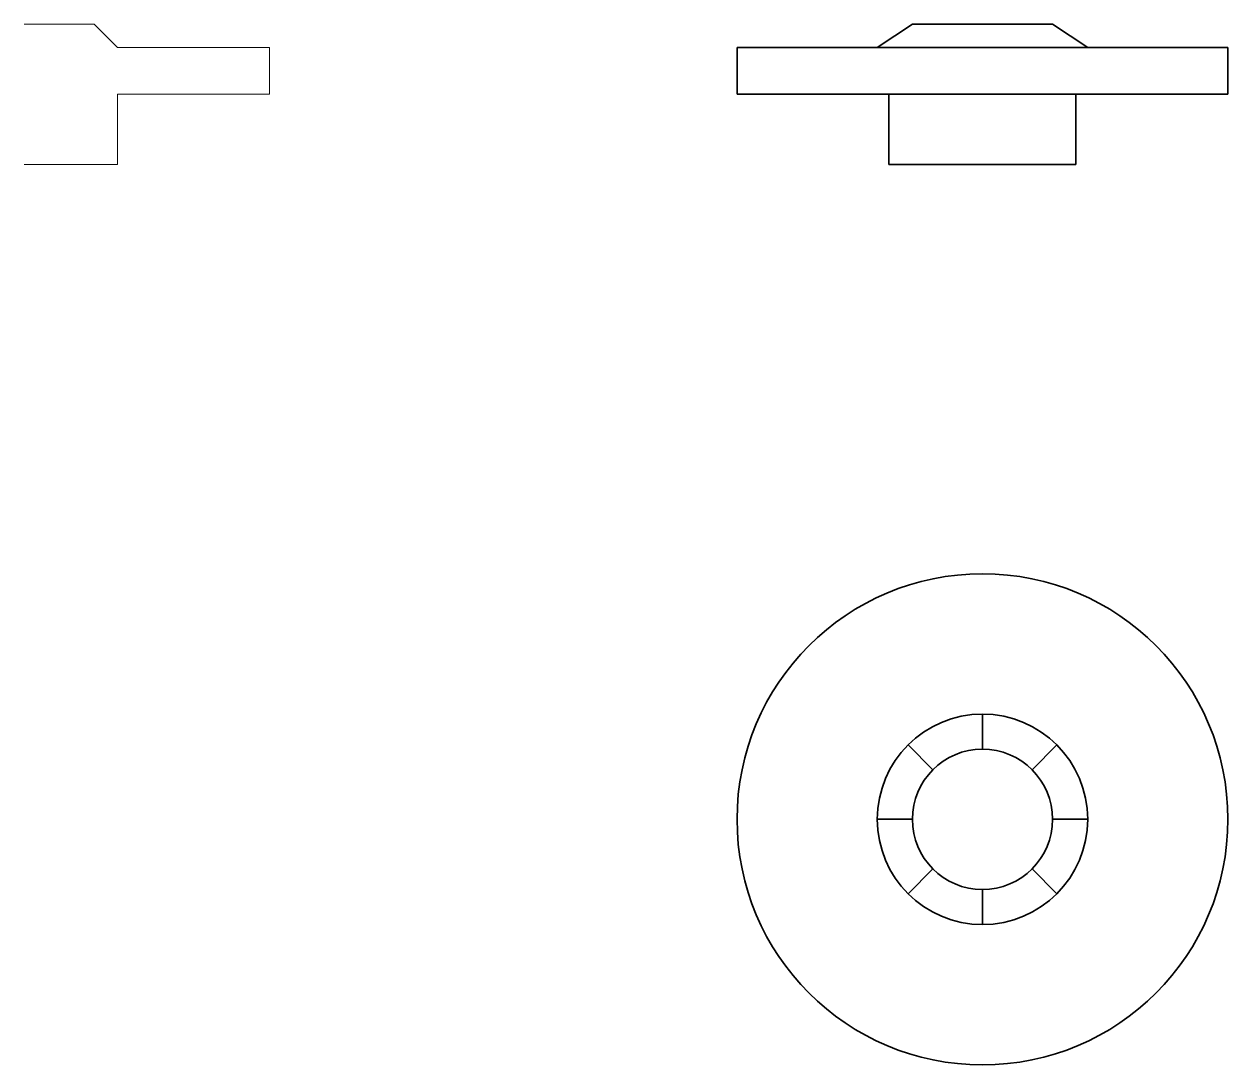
# Model space of a CAD drawing. Header units: millimetres. Extents: x 0 to 51.5, y -41.5 to 3.
import ezdxf

# ---------------------------------------------------------------- set-up
doc = ezdxf.new("R2010")
doc.units = ezdxf.units.MM
doc.layers.get('0').update_dxf_attribs({"linetype": 'CONTINUOUS', "lineweight": 35})
doc.layers.add('section', color=7, linetype='CONTINUOUS', lineweight=0)

msp = doc.modelspace()

# ---------------------------------------------------------------- linework, layer by layer
at = {"color": 7, "linetype": 'CONTINUOUS', "lineweight": 35}
for p, q in [((38, 3), (36.5, 2)), ((38, 3), (44, 3)), ((44, 3), (45.5, 2)), ((30.5, 2), (51.5, 2)), ((30.5, 2), (30.5, 0)), ((51.5, 0), (51.5, 2)), ((30.5, 0), (51.5, 0)), ((37, -3), (37, 0)), ((38, 0), (44, 0)), ((45, -3), (45, 0)), ((37, -3), (45, -3)), ((41, -26.5), (41, -28)), ((38.87868, -28.87868), (37.818019, -27.818019)), ((44.181981, -27.818019), (43.12132, -28.87868)), ((36.5, -31), (38, -31)), ((44, -31), (45.5, -31)), ((38.87868, -33.12132), (37.818019, -34.181981)), ((44.181981, -34.181981), (43.12132, -33.12132)), ((41, -34), (41, -35.5))]:
    msp.add_line(p, q, dxfattribs=at)
for radius in [10.5, 4.5, 3]:
    msp.add_circle((41, -31), radius, dxfattribs=at)
at = {"layer": 'section'}
for p, q in [((0, 3), (3, 3)), ((3, 3), (4, 2)), ((4, 2), (10.5, 2)), ((10.5, 2), (10.5, 0)), ((10.5, 0), (4, 0)), ((4, 0), (4, -3)), ((4, -3), (0, -3))]:
    msp.add_line(p, q, dxfattribs=at)

doc.saveas('drawing.dxf')
